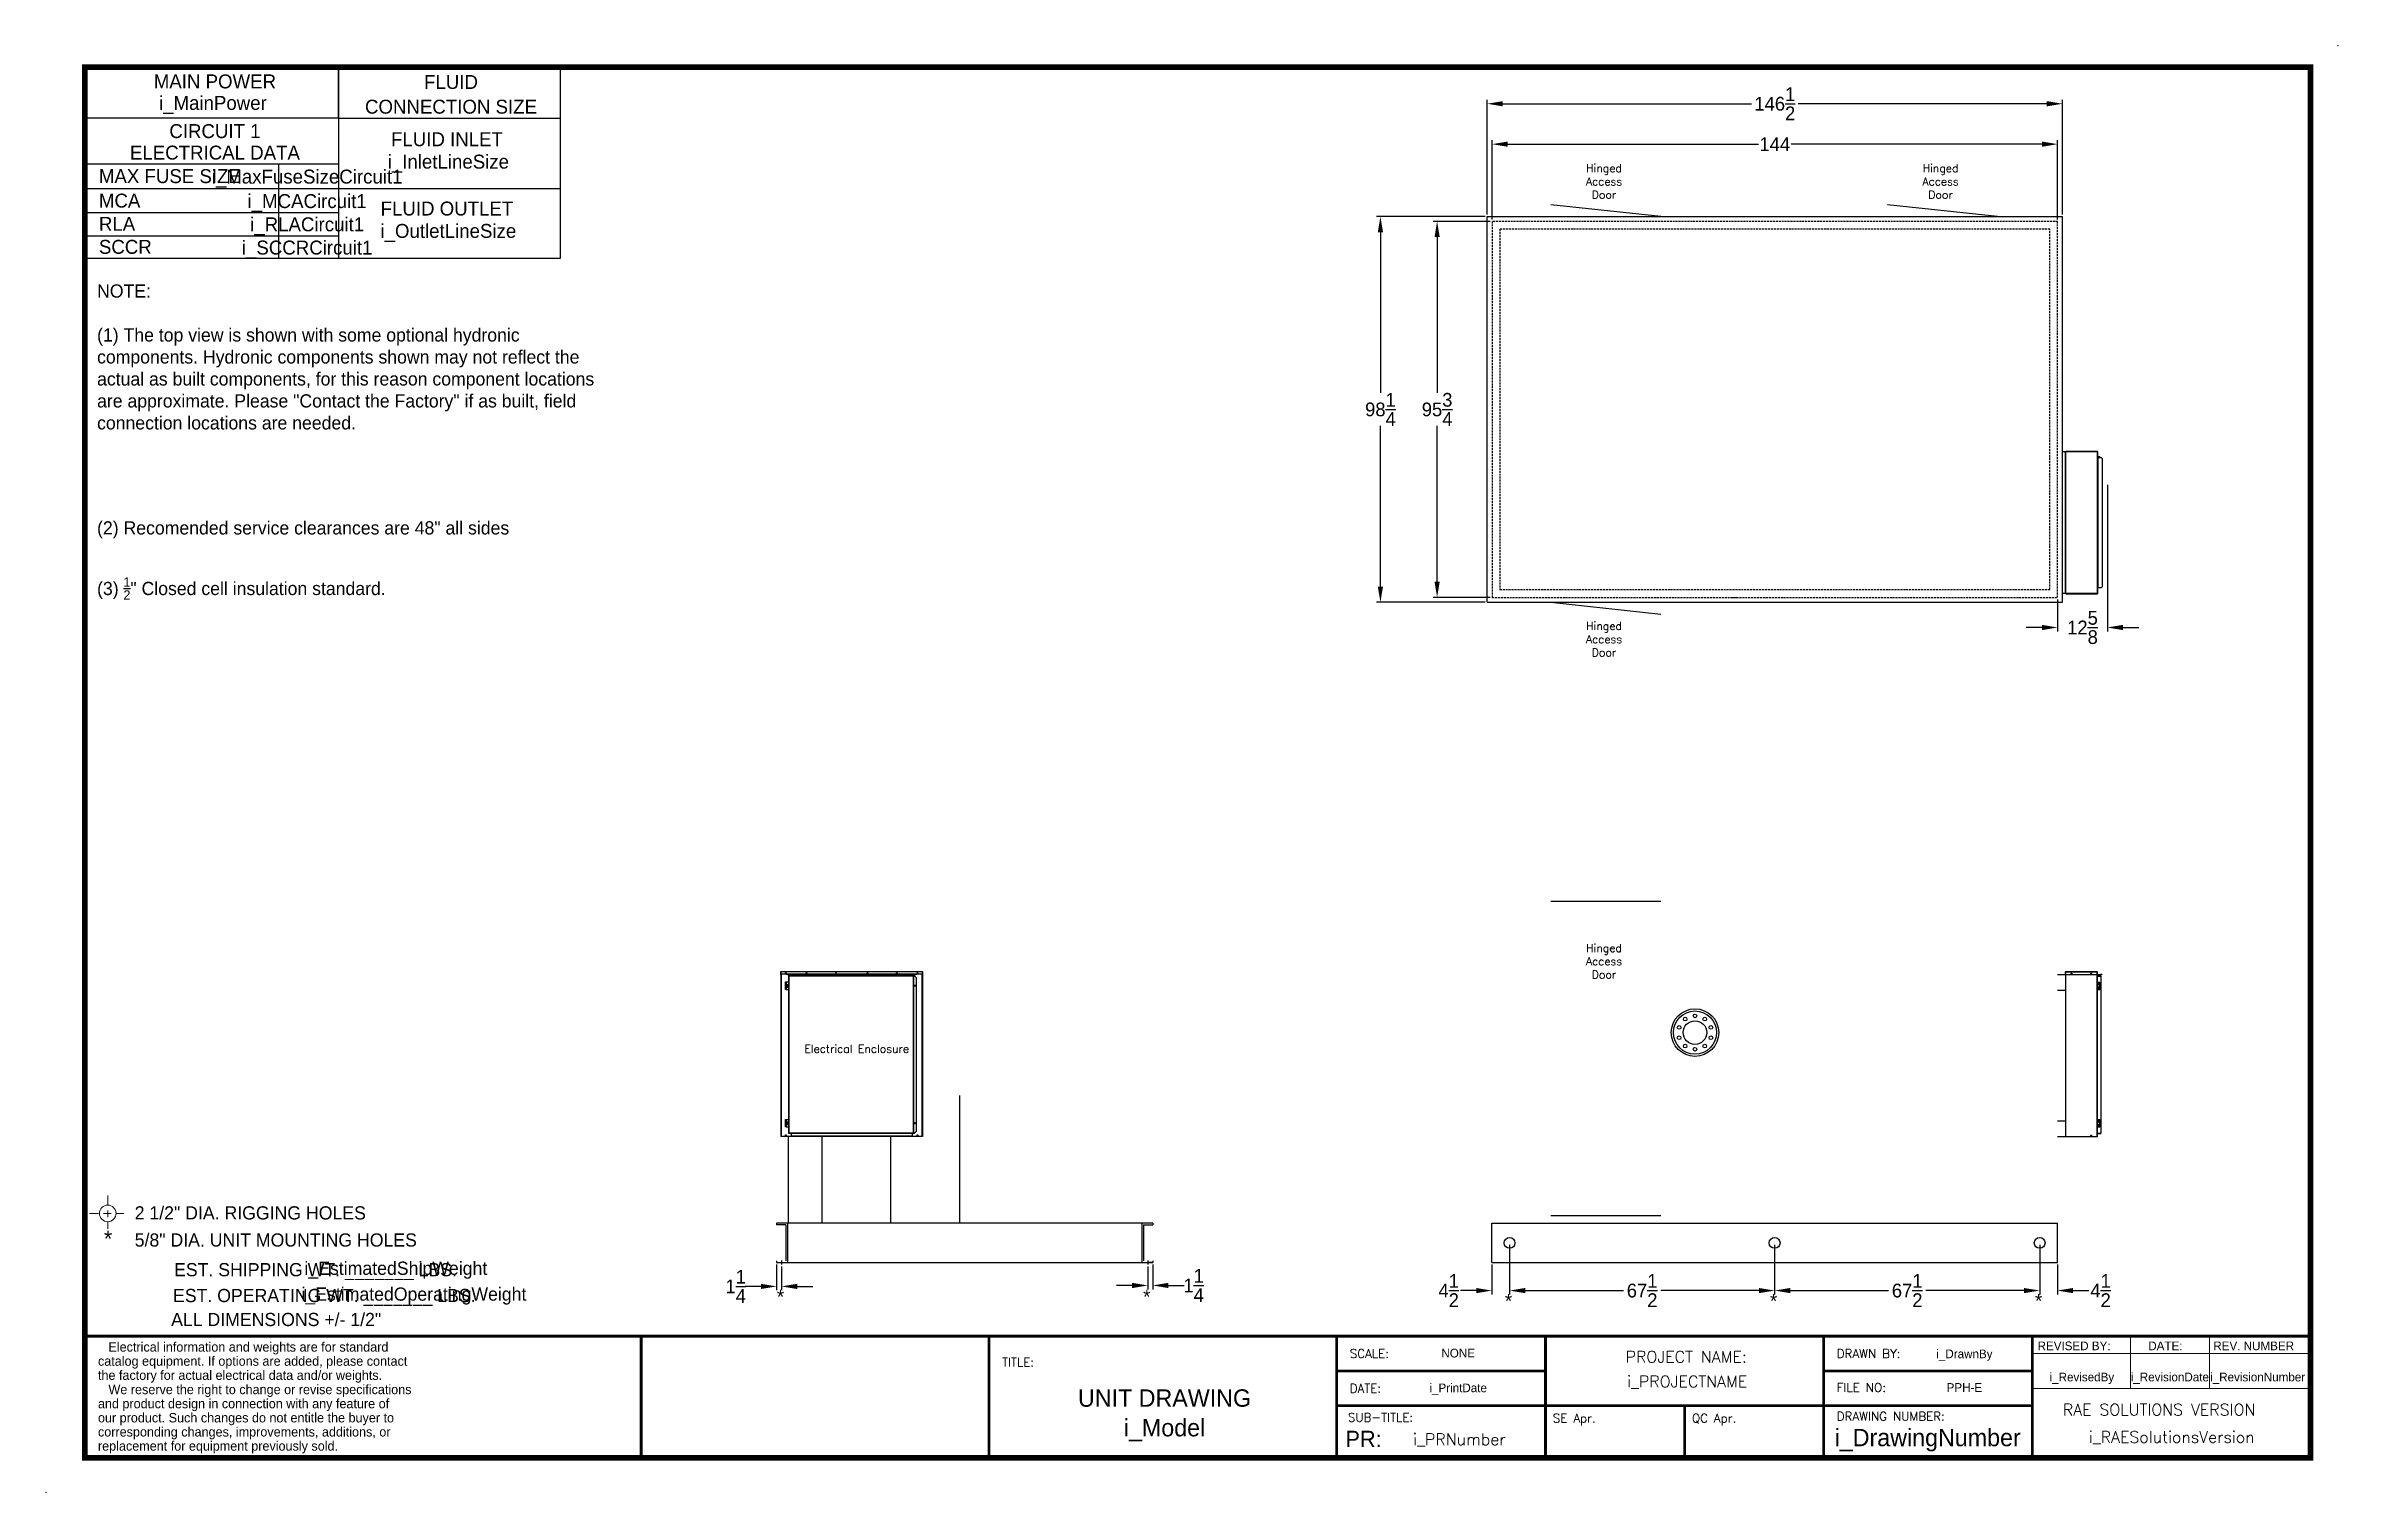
# Model space of a CAD drawing. Header units: inches. Extents: x 3701 to 4284, y 1220 to 1588.
import ezdxf
from ezdxf.enums import TextEntityAlignment as Align

# ---------------------------------------------------------------- set-up
doc = ezdxf.new("R2010")
doc.units = ezdxf.units.IN
doc.header["$MEASUREMENT"] = 0
doc.header["$PDSIZE"] = -1
doc.linetypes.add('HIDDENX2', pattern=[0.75, 0.5, -0.25])
doc.styles.add('SIMPLEX', font='SIMPLEX')
doc.styles.add('TCF_DIMENSION', font='simplex.shx')
doc.dimstyles.new('General Dimension', dxfattribs={"dimtxt": 3.5, "dimasz": 4, "dimexe": 1, "dimexo": 0.5, "dimgap": 0.09, "dimtad": 0, "dimtih": 1, "dimtoh": 1, "dimdec": 3, "dimzin": 0, "dimdsep": 46, "dimlunit": 5, "dimtxsty": 'Standard', "dimcen": 0.09, "dimadec": 0, "dimazin": 0, "dimtfac": 1, "dimtdec": 3, "dimtofl": 0, "dimtmove": 0, "dimatfit": 3, "dimfxl": 1, "dimtolj": 1, "dimtzin": 0, "dimarcsym": 0})

# ---------------------------------------------------------------- blocks, each defined once
blk = doc.blocks.new('*D39')
at = {"color": 0, "linetype": 'Continuous', "lineweight": -2}
for p, q in [((4073.2, 1281.66), (4073.2, 1270.4)), ((4068.7, 1278.04), (4068.7, 1270.4)), ((4064.7, 1271.4), (4060.7, 1271.4)), ((4077.2, 1271.4), (4081.2, 1271.4))]:
    blk.add_line(p, q, dxfattribs=at)
at = {"color": 0, "linetype": 'Continuous'}
for points in [[(4064.7, 1272.06), (4064.7, 1270.73), (4068.7, 1271.4)], [(4077.2, 1272.06), (4077.2, 1270.73), (4073.2, 1271.4)]]:
    blk.add_solid(points, dxfattribs=at)
at = {"layer": 'Defpoints', "color": 0, "linetype": 'Continuous'}
for p in [(4068.7, 1278.54), (4073.2, 1282.16), (4068.7, 1271.4)]:
    blk.add_point(p, dxfattribs=at)
at = {"color": 0, "linetype": 'Continuous', "insert": (4057.7, 1271.4), "char_height": 3.5, "attachment_point": 5}
blk.add_mtext('\\A1;4{\\H1x;\\S1/2;}', dxfattribs=at)
blk = doc.blocks.new('*D40')
at = {"color": 0, "linetype": 'Continuous', "lineweight": -2}
for p, q in [((4073.2, 1283.04), (4073.2, 1270.4)), ((4140.68, 1283.04), (4140.68, 1270.4)), ((4077.2, 1271.4), (4102.18, 1271.4)), ((4136.68, 1271.4), (4111.7, 1271.4))]:
    blk.add_line(p, q, dxfattribs=at)
at = {"color": 0, "linetype": 'Continuous'}
for points in [[(4077.2, 1272.06), (4077.2, 1270.73), (4073.2, 1271.4)], [(4136.68, 1272.06), (4136.68, 1270.73), (4140.68, 1271.4)]]:
    blk.add_solid(points, dxfattribs=at)
at = {"layer": 'Defpoints', "color": 0, "linetype": 'Continuous'}
for p in [(4073.2, 1283.54), (4140.68, 1283.54), (4140.68, 1271.4)]:
    blk.add_point(p, dxfattribs=at)
at = {"color": 0, "linetype": 'Continuous', "insert": (4106.94, 1271.4), "char_height": 3.5, "attachment_point": 5}
blk.add_mtext('\\A1;67{\\H1x;\\S1/2;}', dxfattribs=at)
blk = doc.blocks.new('*D41')
at = {"color": 0, "linetype": 'Continuous', "lineweight": -2}
for p, q in [((4140.68, 1283.04), (4140.68, 1270.4)), ((4208.16, 1283.04), (4208.16, 1270.4)), ((4144.68, 1271.4), (4169.66, 1271.4)), ((4204.16, 1271.4), (4179.17, 1271.4))]:
    blk.add_line(p, q, dxfattribs=at)
at = {"color": 0, "linetype": 'Continuous'}
for points in [[(4144.68, 1272.06), (4144.68, 1270.73), (4140.68, 1271.4)], [(4204.16, 1272.06), (4204.16, 1270.73), (4208.16, 1271.4)]]:
    blk.add_solid(points, dxfattribs=at)
at = {"layer": 'Defpoints', "color": 0, "linetype": 'Continuous'}
for p in [(4140.68, 1283.54), (4208.16, 1283.54), (4208.16, 1271.4)]:
    blk.add_point(p, dxfattribs=at)
at = {"color": 0, "linetype": 'Continuous', "insert": (4174.42, 1271.4), "char_height": 3.5, "attachment_point": 5}
blk.add_mtext('\\A1;67{\\H1x;\\S1/2;}', dxfattribs=at)
blk = doc.blocks.new('*D42')
at = {"color": 0, "linetype": 'Continuous', "lineweight": -2}
for p, q in [((4208.16, 1283.04), (4208.16, 1270.4)), ((4212.66, 1278.04), (4212.66, 1270.4)), ((4204.16, 1271.4), (4200.16, 1271.4)), ((4216.66, 1271.4), (4220.66, 1271.4))]:
    blk.add_line(p, q, dxfattribs=at)
at = {"color": 0, "linetype": 'Continuous'}
for points in [[(4204.16, 1272.06), (4204.16, 1270.73), (4208.16, 1271.4)], [(4216.66, 1272.06), (4216.66, 1270.73), (4212.66, 1271.4)]]:
    blk.add_solid(points, dxfattribs=at)
at = {"layer": 'Defpoints', "color": 0, "linetype": 'Continuous'}
for p in [(4208.16, 1283.54), (4212.66, 1278.54), (4212.66, 1271.4)]:
    blk.add_point(p, dxfattribs=at)
at = {"color": 0, "linetype": 'Continuous', "insert": (4223.66, 1271.4), "char_height": 3.5, "attachment_point": 5}
blk.add_mtext('\\A1;4{\\H1x;\\S1/2;}', dxfattribs=at)
blk = doc.blocks.new('*D43')
at = {"color": 0, "linetype": 'Continuous', "lineweight": -2}
for p, q in [((3882.6, 1272.46), (3878.6, 1272.46)), ((3886.6, 1278.04), (3886.6, 1271.46)), ((3887.85, 1277.54), (3887.85, 1271.46)), ((3891.85, 1272.46), (3895.85, 1272.46))]:
    blk.add_line(p, q, dxfattribs=at)
at = {"color": 0, "linetype": 'Continuous'}
for points in [[(3882.6, 1273.12), (3882.6, 1271.79), (3886.6, 1272.46)], [(3891.85, 1273.12), (3891.85, 1271.79), (3887.85, 1272.46)]]:
    blk.add_solid(points, dxfattribs=at)
at = {"layer": 'Defpoints', "color": 0, "linetype": 'Continuous'}
for p in [(3886.6, 1278.54), (3886.6, 1272.46), (3887.85, 1278.04)]:
    blk.add_point(p, dxfattribs=at)
at = {"color": 0, "linetype": 'Continuous', "insert": (3876.17, 1272.46), "char_height": 3.5, "attachment_point": 5}
blk.add_mtext('\\A1;1{\\H1x;\\S1/4;}', dxfattribs=at)
blk = doc.blocks.new('*D44')
at = {"color": 0, "linetype": 'Continuous', "lineweight": -2}
for p, q in [((3977.1, 1272.7), (3973.1, 1272.7)), ((3981.1, 1277.54), (3981.1, 1271.7)), ((3982.35, 1278.04), (3982.35, 1271.7)), ((3986.35, 1272.7), (3990.35, 1272.7))]:
    blk.add_line(p, q, dxfattribs=at)
at = {"color": 0, "linetype": 'Continuous'}
for points in [[(3977.1, 1273.37), (3977.1, 1272.03), (3981.1, 1272.7)], [(3986.35, 1273.37), (3986.35, 1272.03), (3982.35, 1272.7)]]:
    blk.add_solid(points, dxfattribs=at)
at = {"layer": 'Defpoints', "color": 0, "linetype": 'Continuous'}
for p in [(3982.35, 1278.54), (3981.1, 1278.04), (3982.35, 1272.7)]:
    blk.add_point(p, dxfattribs=at)
at = {"color": 0, "linetype": 'Continuous', "insert": (3992.77, 1272.7), "char_height": 3.5, "attachment_point": 5}
blk.add_mtext('\\A1;1{\\H1x;\\S1/4;}', dxfattribs=at)
blk = doc.blocks.new('*D45')
at = {"color": 0, "lineweight": -2}
for p, q in [((4068.23, 1543.7), (4053.75, 1543.7)), ((4054.75, 1539.7), (4054.75, 1500)), ((4054.75, 1451.95), (4054.75, 1491.65)), ((4068.23, 1447.95), (4053.75, 1447.95))]:
    blk.add_line(p, q, dxfattribs=at)
at = {"color": 0}
for points in [[(4054.09, 1539.7), (4055.42, 1539.7), (4054.75, 1543.7)], [(4054.09, 1451.95), (4055.42, 1451.95), (4054.75, 1447.95)]]:
    blk.add_solid(points, dxfattribs=at)
at = {"layer": 'Defpoints', "color": 0}
for p in [(4068.73, 1543.7), (4054.75, 1447.95), (4068.73, 1447.95)]:
    blk.add_point(p, dxfattribs=at)
at = {"color": 0, "insert": (4054.75, 1495.82), "char_height": 3.5, "attachment_point": 5}
blk.add_mtext('\\A1;95{\\H1x;\\S3/4;}', dxfattribs=at)
blk = doc.blocks.new('*D46')
at = {"color": 0, "lineweight": -2}
for p, q in [((4066.98, 1544.95), (4039.32, 1544.95)), ((4040.32, 1540.95), (4040.32, 1500)), ((4040.32, 1450.7), (4040.32, 1491.65)), ((4066.98, 1446.7), (4039.32, 1446.7))]:
    blk.add_line(p, q, dxfattribs=at)
at = {"color": 0}
for points in [[(4039.65, 1540.95), (4040.98, 1540.95), (4040.32, 1544.95)], [(4039.65, 1450.7), (4040.98, 1450.7), (4040.32, 1446.7)]]:
    blk.add_solid(points, dxfattribs=at)
at = {"layer": 'Defpoints', "color": 0}
for p in [(4040.32, 1544.95), (4067.48, 1544.95), (4067.48, 1446.7)]:
    blk.add_point(p, dxfattribs=at)
at = {"color": 0, "insert": (4040.32, 1495.82), "char_height": 3.5, "attachment_point": 5}
blk.add_mtext('\\A1;98{\\H1x;\\S1/4;}', dxfattribs=at)
blk = doc.blocks.new('*D47')
at = {"color": 0, "lineweight": -2}
for p, q in [((4068.73, 1544.2), (4068.73, 1564.38)), ((4212.73, 1544.2), (4212.73, 1564.38)), ((4072.73, 1563.38), (4136.56, 1563.38)), ((4208.73, 1563.38), (4144.9, 1563.38))]:
    blk.add_line(p, q, dxfattribs=at)
at = {"color": 0}
for points in [[(4072.73, 1564.04), (4072.73, 1562.71), (4068.73, 1563.38)], [(4208.73, 1564.04), (4208.73, 1562.71), (4212.73, 1563.38)]]:
    blk.add_solid(points, dxfattribs=at)
at = {"layer": 'Defpoints', "color": 0}
for p in [(4212.73, 1563.38), (4068.73, 1543.7), (4212.73, 1543.7)]:
    blk.add_point(p, dxfattribs=at)
at = {"color": 0, "insert": (4140.73, 1563.38), "char_height": 3.5, "attachment_point": 5}
blk.add_mtext('\\A1;144', dxfattribs=at)
blk = doc.blocks.new('*D48')
at = {"color": 0, "lineweight": -2}
for p, q in [((4067.48, 1545.44), (4067.48, 1574.67)), ((4071.48, 1573.67), (4134.81, 1573.67)), ((4209.98, 1573.67), (4146.65, 1573.67)), ((4213.98, 1545.45), (4213.98, 1574.67))]:
    blk.add_line(p, q, dxfattribs=at)
at = {"color": 0}
for points in [[(4071.48, 1574.33), (4071.48, 1573), (4067.48, 1573.67)], [(4209.98, 1574.33), (4209.98, 1573), (4213.98, 1573.67)]]:
    blk.add_solid(points, dxfattribs=at)
at = {"layer": 'Defpoints', "color": 0}
for p in [(4067.48, 1573.67), (4067.48, 1544.94), (4213.98, 1544.95)]:
    blk.add_point(p, dxfattribs=at)
at = {"color": 0, "insert": (4140.73, 1573.67), "char_height": 3.5, "attachment_point": 5}
blk.add_mtext('\\A1;146{\\H1x;\\S1/2;}', dxfattribs=at)

msp = doc.modelspace()

# ---------------------------------------------------------------- linework, layer by layer
at = {"color": 7, "lineweight": 25}
for p, q in [((3775.0414, 1582.9635), (3775.0414, 1534.3785)), ((3775.0414, 1569.956), (3775.0414, 1582.9635)), ((3831.5608, 1534.3785), (3831.5608, 1582.9862)), ((3775.0414, 1569.956), (3710.4491, 1569.956)), ((3775.0414, 1569.956), (3831.5608, 1569.956)), ((3775.0414, 1558.2429), (3710.8036, 1558.2429)), ((3759.7457, 1558.2429), (3759.7457, 1534.3785)), ((3710.7854, 1552.041), (3775.0414, 1552.041)), ((3775.0414, 1552.041), (3831.5608, 1552.041)), ((3710.6411, 1545.9719), (3775.0414, 1545.9719)), ((3710.3429, 1540.0668), (3775.0414, 1540.0668)), ((3710.3529, 1534.3785), (3775.0414, 1534.3785)), ((3775.0414, 1534.3785), (3831.5608, 1534.3785))]:
    msp.add_line(p, q, dxfattribs=at)
at = {"color": 7}
for p, q in [((4111.7023, 1544.9485), (4083.7023, 1547.9485)), ((4197.3818, 1544.9485), (4169.3818, 1547.9485)), ((4067.4791, 1446.6985), (4067.4761, 1544.9485)), ((4067.4761, 1544.9485), (4213.9821, 1544.9485)), ((4213.9791, 1446.6985), (4213.9821, 1544.9485)), ((4213.9791, 1485.0159), (4213.9791, 1491.0159)), ((4214.7291, 1485.0159), (4213.9791, 1485.0159)), ((4225.4022, 1476.5993), (4225.4022, 1439.2757)), ((4212.7291, 1447.4485), (4212.7291, 1439.2757)), ((4214.7291, 1448.9485), (4213.9791, 1448.9485)), ((4067.4791, 1446.6985), (4213.9791, 1446.694)), ((4083.7023, 1446.698), (4111.7023, 1443.698)), ((4208.7291, 1440.2757), (4204.7291, 1440.2757)), ((4229.4022, 1440.2757), (4233.4022, 1440.2757)), ((4083.7023, 1370.5352), (4111.7023, 1370.5352)), ((4083.7023, 1370.5352), (4111.7023, 1370.5352)), ((4214.7645, 1351.7852), (4212.6551, 1351.7852)), ((4214.7645, 1347.7852), (4212.6551, 1347.7852)), ((3933.2112, 1288.5352), (3933.2112, 1321.1109)), ((4214.7645, 1314.5352), (4212.6551, 1314.5352)), ((3889.5967, 1288.5352), (3889.5967, 1310.6109)), ((3898.2112, 1288.5352), (3898.2112, 1310.6109)), ((3915.7112, 1288.5352), (3915.7112, 1310.6109)), ((4214.7645, 1310.5352), (4212.6551, 1310.5352)), ((4083.7023, 1290.5352), (4111.7023, 1290.5352))]:
    msp.add_line(p, q, dxfattribs=at)
at = {"color": 7, "linetype": 'HIDDENX2'}
for p, q in [((4068.7291, 1543.6985), (4068.7291, 1447.9485)), ((4212.7291, 1543.6985), (4068.7291, 1543.6985)), ((4068.7291, 1543.6985), (4068.7291, 1447.9485)), ((4212.7291, 1543.6985), (4068.7291, 1543.6985)), ((4070.7091, 1541.6985), (4070.7091, 1449.9485)), ((4210.7633, 1541.6985), (4070.7091, 1541.6985)), ((4070.7091, 1541.6985), (4070.7091, 1529.6985)), ((4070.7091, 1541.6985), (4070.7091, 1449.9485)), ((4210.7633, 1541.6985), (4070.7091, 1541.6985)), ((4070.7091, 1541.6985), (4070.7091, 1529.6985)), ((4210.7633, 1449.9485), (4210.7633, 1541.6985)), ((4210.7633, 1449.9485), (4210.7633, 1541.6985)), ((4212.7291, 1447.9485), (4212.7291, 1543.6985)), ((4212.7291, 1447.9485), (4212.7291, 1543.6985)), ((4068.7291, 1447.9485), (4212.7291, 1447.9485)), ((4068.7291, 1447.9485), (4212.7291, 1447.9485)), ((4070.7091, 1449.9485), (4210.7633, 1449.9485)), ((4070.7091, 1449.9485), (4210.7633, 1449.9485)), ((4130.0004, 1447.9485), (4131.0004, 1447.9485)), ((4130.0004, 1447.9485), (4131.0004, 1447.9485))]:
    msp.add_line(p, q, dxfattribs=at)
at = {"color": 7, "linetype": 'Continuous'}
for p, q in [((4214.7291, 1448.9485), (4214.7291, 1485.0159)), ((4222.8722, 1485.0916), (4214.8048, 1485.0916)), ((4214.8048, 1448.9485), (4214.8048, 1485.0159)), ((4222.8722, 1485.0159), (4214.8048, 1485.0159)), ((4222.8722, 1485.0159), (4222.8722, 1485.0916)), ((4222.8722, 1448.9485), (4222.8722, 1485.0159)), ((4222.9479, 1485.0159), (4222.8722, 1485.0159)), ((4222.9479, 1448.9485), (4222.9479, 1485.0159)), ((4223.0585, 1483.7975), (4222.9479, 1483.7975)), ((4222.9479, 1483.6869), (4223.0585, 1483.7975)), ((4222.9479, 1483.5784), (4222.9488, 1483.5784)), ((4222.9488, 1483.5784), (4222.9488, 1450.386)), ((4222.9488, 1483.5784), (4223.8443, 1483.5784)), ((4223.0585, 1483.7975), (4223.4385, 1483.7975)), ((4223.4385, 1483.7975), (4223.5635, 1483.6725)), ((4223.5635, 1483.6725), (4223.5635, 1483.5784)), ((4224.094, 1483.3254), (4223.8443, 1483.5784)), ((4224.094, 1483.3254), (4224.094, 1450.639)), ((4214.8048, 1448.9485), (4214.7291, 1448.9485)), ((4222.8722, 1448.9485), (4214.8048, 1448.9485)), ((4214.8048, 1448.9485), (4214.8048, 1448.8728)), ((4214.8048, 1448.8728), (4222.8722, 1448.8728)), ((4222.8722, 1448.8728), (4222.8722, 1448.9485)), ((4222.9479, 1448.9485), (4222.8722, 1448.9485)), ((4222.9488, 1450.386), (4222.9479, 1450.386)), ((4223.8443, 1450.386), (4222.9488, 1450.386)), ((4223.8443, 1450.386), (4224.094, 1450.639)), ((3887.6714, 1352.5352), (3887.5967, 1352.5352)), ((3887.5967, 1352.5352), (3887.5967, 1351.8609)), ((3887.5967, 1351.8609), (3887.6714, 1351.8609)), ((3887.6714, 1352.5352), (3887.6714, 1351.8609)), ((3923.7398, 1352.6109), (3887.6724, 1352.6109)), ((3887.6724, 1352.5352), (3887.6724, 1352.6109)), ((3923.7398, 1352.5352), (3887.6724, 1352.5352)), ((3887.6724, 1351.9981), (3887.6724, 1352.5352)), ((3889.1099, 1351.9981), (3887.6724, 1351.9981)), ((3887.6724, 1351.9981), (3887.6724, 1351.8609)), ((3887.7061, 1351.8609), (3887.6724, 1351.8609)), ((3887.7061, 1351.9981), (3887.7061, 1310.6109)), ((3887.7818, 1351.9981), (3887.7818, 1310.6109)), ((3888.8908, 1349.3785), (3888.8908, 1350.0085)), ((3888.8908, 1350.0085), (3889.0158, 1350.0085)), ((3889.0158, 1349.3785), (3888.8908, 1349.3785)), ((3888.8908, 1348.7273), (3888.8908, 1349.3573)), ((3888.8908, 1349.3573), (3889.0158, 1349.3573)), ((3889.0158, 1348.7273), (3888.8908, 1348.7273)), ((3888.8908, 1348.076), (3888.8908, 1348.706)), ((3888.8908, 1348.706), (3889.0158, 1348.706)), ((3889.0158, 1350.0085), (3889.0158, 1349.3785)), ((3889.0158, 1350.0085), (3889.6158, 1350.0085)), ((3889.0158, 1349.3785), (3889.6158, 1349.3785)), ((3889.0158, 1349.3573), (3889.0158, 1348.7273)), ((3889.0158, 1349.3573), (3889.3958, 1349.3573)), ((3889.3958, 1348.7273), (3889.0158, 1348.7273)), ((3889.0158, 1348.706), (3889.0158, 1348.076)), ((3889.0158, 1348.706), (3889.6158, 1348.706)), ((3889.0483, 1349.3785), (3889.0483, 1349.3573)), ((3889.0483, 1348.7273), (3889.0483, 1348.706)), ((3922.3023, 1351.9981), (3889.1099, 1351.9981)), ((3889.1099, 1351.9981), (3889.1099, 1351.9971)), ((3889.1099, 1351.9971), (3889.1099, 1351.958)), ((3889.1099, 1351.9971), (3922.3023, 1351.9971)), ((3889.3629, 1351.9471), (3889.1099, 1351.958)), ((3889.1099, 1351.958), (3889.1099, 1351.8834)), ((3889.3629, 1351.8724), (3889.1099, 1351.8834)), ((3889.3629, 1351.9471), (3922.0493, 1351.9471)), ((3889.3629, 1351.9471), (3889.3629, 1351.8724)), ((3889.3629, 1351.8724), (3922.0493, 1351.8724)), ((3889.3633, 1349.3573), (3889.3633, 1349.3785)), ((3889.3633, 1348.706), (3889.3633, 1348.7273)), ((3889.3958, 1348.7273), (3889.3958, 1349.3573)), ((3889.3958, 1349.3573), (3889.5208, 1349.3573)), ((3889.5208, 1348.7273), (3889.3958, 1348.7273)), ((3889.5208, 1349.3573), (3889.5208, 1348.7273)), ((3889.6158, 1351.5603), (3889.6158, 1311.5242)), ((3889.6158, 1351.5603), (3889.6915, 1351.5603)), ((3889.6915, 1351.636), (3921.377, 1351.636)), ((3889.6915, 1351.5603), (3889.6915, 1351.636)), ((3889.6915, 1351.5603), (3889.6915, 1311.5242)), ((3889.6915, 1351.5603), (3921.377, 1351.5603)), ((3890.2554, 1351.8724), (3890.2554, 1351.636)), ((3921.1568, 1351.636), (3921.1568, 1351.8724)), ((3921.377, 1351.636), (3921.377, 1351.5603)), ((3921.377, 1351.5603), (3921.377, 1311.5242)), ((3921.377, 1351.5603), (3921.4527, 1351.5603)), ((3921.4527, 1351.5603), (3921.4527, 1311.5242)), ((3921.4537, 1351.5603), (3921.4527, 1351.5603)), ((3921.4537, 1311.5242), (3921.4537, 1351.5603)), ((3921.6905, 1351.5603), (3921.4537, 1351.5603)), ((3921.6905, 1351.5603), (3922.1905, 1351.0603)), ((3922.3023, 1351.958), (3922.0493, 1351.9471)), ((3922.0493, 1351.9471), (3922.0493, 1351.8724)), ((3922.3023, 1351.8834), (3922.0493, 1351.8724)), ((3922.1905, 1312.0242), (3922.1905, 1351.0603)), ((3922.3023, 1351.9971), (3922.3023, 1351.9981)), ((3923.7398, 1351.9981), (3922.3023, 1351.9981)), ((3922.3023, 1351.958), (3922.3023, 1351.9971)), ((3922.3023, 1351.958), (3922.3023, 1351.8834)), ((3923.6304, 1310.6109), (3923.6304, 1351.9981)), ((3923.7061, 1351.9981), (3923.7061, 1310.6109)), ((3923.7398, 1351.8609), (3923.7061, 1351.8609)), ((3923.7398, 1352.5352), (3923.7398, 1352.6109)), ((3923.7398, 1351.9981), (3923.7398, 1352.5352)), ((3923.7398, 1351.9981), (3923.7398, 1351.8609)), ((3923.7408, 1352.5352), (3923.8155, 1352.5352)), ((3923.7408, 1351.8609), (3923.7408, 1352.5352)), ((3923.8155, 1351.8609), (3923.7408, 1351.8609)), ((3923.8155, 1351.8609), (3923.8155, 1352.5352)), ((4214.7298, 1352.4595), (4214.6551, 1352.4595)), ((4214.6551, 1352.4595), (4214.6551, 1351.7852)), ((4214.6551, 1351.7852), (4214.7298, 1351.7852)), ((4214.7298, 1352.4595), (4214.7298, 1351.7852)), ((4214.7308, 1352.4595), (4214.7308, 1352.5352)), ((4222.7981, 1352.5352), (4214.7308, 1352.5352)), ((4214.7308, 1351.7852), (4214.7308, 1352.4595)), ((4222.7981, 1352.4595), (4214.7308, 1352.4595)), ((4222.7981, 1351.7852), (4214.7308, 1351.7852)), ((4214.7645, 1351.7852), (4214.7645, 1310.5352)), ((4222.6888, 1351.7852), (4222.6888, 1335.7817)), ((4222.7645, 1351.7852), (4222.7645, 1335.8185)), ((4223.6888, 1351.5603), (4222.7645, 1351.5603)), ((4223.6888, 1351.4856), (4222.7645, 1351.4856)), ((4222.7645, 1351.4846), (4223.6888, 1351.4846)), ((4223.3645, 1349.2816), (4222.7645, 1349.2816)), ((4223.3645, 1348.6516), (4222.7645, 1348.6516)), ((4222.7981, 1352.5352), (4222.7981, 1352.4595)), ((4222.7981, 1352.4595), (4222.7981, 1351.7852)), ((4222.8738, 1352.4595), (4222.7991, 1352.4595)), ((4222.7991, 1351.9224), (4222.7991, 1352.4595)), ((4222.7991, 1351.9224), (4222.8738, 1351.9224)), ((4222.8595, 1349.3028), (4222.8595, 1349.9328)), ((4222.8595, 1349.9328), (4222.9845, 1349.9328)), ((4222.9845, 1349.3028), (4222.8595, 1349.3028)), ((4222.8595, 1348.0003), (4222.8595, 1348.6303)), ((4222.8595, 1348.6303), (4222.9845, 1348.6303)), ((4222.8748, 1351.9214), (4222.8715, 1351.8467)), ((4222.8715, 1351.8467), (4223.767, 1351.8077)), ((4222.8738, 1351.9224), (4222.8738, 1352.4595)), ((4222.8748, 1351.9214), (4223.7702, 1351.8823)), ((4222.9845, 1349.9328), (4222.9845, 1349.3028)), ((4222.9845, 1349.9328), (4223.3645, 1349.9328)), ((4223.3645, 1349.3028), (4222.9845, 1349.3028)), ((4222.9845, 1348.6303), (4222.9845, 1348.0003)), ((4222.9845, 1348.6303), (4223.3645, 1348.6303)), ((4223.017, 1349.3028), (4223.017, 1349.2816)), ((4223.017, 1348.6516), (4223.017, 1348.6303)), ((4223.332, 1349.2816), (4223.332, 1349.3028)), ((4223.332, 1348.6303), (4223.332, 1348.6516)), ((4223.3645, 1349.3028), (4223.3645, 1349.9328)), ((4223.3645, 1349.9328), (4223.4895, 1349.9328)), ((4223.4895, 1349.3028), (4223.3645, 1349.3028)), ((4223.3645, 1348.6516), (4223.3645, 1349.2816)), ((4223.3645, 1349.2816), (4223.4895, 1349.2816)), ((4223.4895, 1348.6516), (4223.3645, 1348.6516)), ((4223.3645, 1348.0003), (4223.3645, 1348.6303)), ((4223.3645, 1348.6303), (4223.4895, 1348.6303)), ((4223.4895, 1349.9328), (4223.4895, 1349.3028)), ((4223.4895, 1349.2816), (4223.4895, 1348.6516)), ((4223.4895, 1348.6303), (4223.4895, 1348.0003)), ((4223.6888, 1351.4856), (4223.6888, 1351.5603)), ((4223.6888, 1351.4846), (4223.6888, 1311.4485)), ((4223.6888, 1351.4846), (4223.7645, 1351.4846)), ((4223.7645, 1351.4846), (4223.7645, 1311.4485)), ((4223.7702, 1351.8823), (4223.767, 1351.8077)), ((4224.0167, 1351.7967), (4223.767, 1351.8077)), ((4224.02, 1351.8714), (4223.7702, 1351.8823)), ((4224.02, 1351.8714), (4224.0167, 1351.7967)), ((3889.0158, 1348.076), (3888.8908, 1348.076)), ((3889.0158, 1348.076), (3889.6158, 1348.076)), ((4222.9845, 1348.0003), (4222.8595, 1348.0003)), ((4223.3645, 1348.0003), (4222.9845, 1348.0003)), ((4223.4895, 1348.0003), (4223.3645, 1348.0003)), ((4222.6888, 1335.7817), (4222.6888, 1333.8656)), ((4222.6888, 1333.8656), (4222.6888, 1310.5352)), ((4222.7645, 1335.8185), (4222.7645, 1333.9023)), ((4222.7645, 1333.9023), (4222.7645, 1310.5352)), ((3888.8908, 1314.3785), (3888.8908, 1315.0085)), ((3888.8908, 1315.0085), (3889.0158, 1315.0085)), ((3889.0158, 1314.3785), (3888.8908, 1314.3785)), ((3888.8908, 1313.7273), (3888.8908, 1314.3573)), ((3888.8908, 1314.3573), (3889.0158, 1314.3573)), ((3889.0158, 1313.7273), (3888.8908, 1313.7273)), ((3888.8908, 1313.076), (3888.8908, 1313.706)), ((3888.8908, 1313.706), (3889.0158, 1313.706)), ((3889.0158, 1315.0085), (3889.0158, 1314.3785)), ((3889.0158, 1315.0085), (3889.6158, 1315.0085)), ((3889.0158, 1314.3785), (3889.6158, 1314.3785)), ((3889.0158, 1314.3573), (3889.0158, 1313.7273)), ((3889.0158, 1314.3573), (3889.3958, 1314.3573)), ((3889.3958, 1313.7273), (3889.0158, 1313.7273)), ((3889.0158, 1313.706), (3889.0158, 1313.076)), ((3889.0158, 1313.706), (3889.6158, 1313.706)), ((3889.0483, 1314.3785), (3889.0483, 1314.3573)), ((3889.0483, 1313.7273), (3889.0483, 1313.706)), ((3889.3633, 1314.3573), (3889.3633, 1314.3785)), ((3889.3633, 1313.706), (3889.3633, 1313.7273)), ((3889.3958, 1313.7273), (3889.3958, 1314.3573)), ((3889.3958, 1314.3573), (3889.5208, 1314.3573)), ((3889.5208, 1313.7273), (3889.3958, 1313.7273)), ((3889.5208, 1314.3573), (3889.5208, 1313.7273)), ((4223.3645, 1314.2816), (4222.7645, 1314.2816)), ((4223.3645, 1313.6516), (4222.7645, 1313.6516)), ((4222.8595, 1314.3028), (4222.8595, 1314.9328)), ((4222.8595, 1314.9328), (4222.9845, 1314.9328)), ((4222.9845, 1314.3028), (4222.8595, 1314.3028)), ((4222.8595, 1313.0003), (4222.8595, 1313.6303)), ((4222.8595, 1313.6303), (4222.9845, 1313.6303)), ((4222.9845, 1314.9328), (4222.9845, 1314.3028)), ((4222.9845, 1314.9328), (4223.3645, 1314.9328)), ((4223.3645, 1314.3028), (4222.9845, 1314.3028)), ((4222.9845, 1313.6303), (4222.9845, 1313.0003)), ((4222.9845, 1313.6303), (4223.3645, 1313.6303)), ((4223.017, 1314.3028), (4223.017, 1314.2816)), ((4223.017, 1313.6516), (4223.017, 1313.6303)), ((4223.332, 1314.2816), (4223.332, 1314.3028)), ((4223.332, 1313.6303), (4223.332, 1313.6516)), ((4223.3645, 1314.3028), (4223.3645, 1314.9328)), ((4223.3645, 1314.9328), (4223.4895, 1314.9328)), ((4223.4895, 1314.3028), (4223.3645, 1314.3028)), ((4223.3645, 1313.6516), (4223.3645, 1314.2816)), ((4223.3645, 1314.2816), (4223.4895, 1314.2816)), ((4223.4895, 1313.6516), (4223.3645, 1313.6516)), ((4223.3645, 1313.0003), (4223.3645, 1313.6303)), ((4223.3645, 1313.6303), (4223.4895, 1313.6303)), ((4223.4895, 1314.9328), (4223.4895, 1314.3028)), ((4223.4895, 1314.2816), (4223.4895, 1313.6516)), ((4223.4895, 1313.6303), (4223.4895, 1313.0003)), ((3887.7818, 1310.6109), (3887.7061, 1310.6109)), ((3890.2554, 1310.6109), (3887.7818, 1310.6109)), ((3889.0158, 1313.076), (3888.8908, 1313.076)), ((3889.0158, 1313.076), (3889.6158, 1313.076)), ((3889.6158, 1311.5242), (3889.6915, 1311.5242)), ((3889.6915, 1311.5242), (3921.377, 1311.5242)), ((3889.6915, 1311.4485), (3889.6915, 1311.5242)), ((3921.377, 1311.4485), (3889.6915, 1311.4485)), ((3890.2554, 1311.4485), (3890.2554, 1310.6109)), ((3921.1568, 1310.6866), (3890.2554, 1310.6866)), ((3921.1568, 1310.6109), (3890.2554, 1310.6109)), ((3921.1568, 1310.6109), (3921.1568, 1311.4485)), ((3923.6304, 1310.6109), (3921.1568, 1310.6109)), ((3921.377, 1311.5242), (3921.4527, 1311.5242)), ((3921.377, 1311.5242), (3921.377, 1311.4485)), ((3921.4527, 1311.5242), (3921.4537, 1311.5242)), ((3921.4537, 1311.5242), (3921.6905, 1311.5242)), ((3922.1905, 1312.0242), (3921.6905, 1311.5242)), ((3923.7061, 1310.6109), (3923.6304, 1310.6109)), ((4214.8402, 1310.5352), (4214.7645, 1310.5352)), ((4222.6888, 1310.5352), (4214.8402, 1310.5352)), ((4222.7645, 1310.5352), (4222.6888, 1310.5352)), ((4222.7645, 1311.4485), (4223.6888, 1311.4485)), ((4222.7645, 1311.4475), (4223.6888, 1311.4475)), ((4222.7645, 1311.3728), (4223.6888, 1311.3728)), ((4222.9845, 1313.0003), (4222.8595, 1313.0003)), ((4223.3645, 1313.0003), (4222.9845, 1313.0003)), ((4223.4895, 1313.0003), (4223.3645, 1313.0003)), ((4223.6888, 1311.4485), (4223.7645, 1311.4485)), ((4223.6888, 1311.4475), (4223.6888, 1311.3728)), ((3982.3467, 1288.5352), (3886.5967, 1288.5352)), ((3982.3467, 1288.5352), (3886.5967, 1288.5352)), ((3886.5967, 1288.5352), (3886.5967, 1288.0992)), ((3886.5967, 1288.5352), (3886.5967, 1288.0992)), ((3888.9107, 1288.0992), (3886.5967, 1288.0992)), ((3888.9107, 1288.0992), (3886.5967, 1288.0992)), ((3888.9107, 1288.0992), (3888.9107, 1278.9712)), ((3888.9107, 1288.0992), (3888.9107, 1278.9712)), ((3889.3467, 1288.5352), (3889.3467, 1278.5352)), ((3889.3467, 1288.5352), (3889.3467, 1278.5352)), ((3979.5967, 1288.5352), (3979.5967, 1278.5352)), ((3979.5967, 1288.5352), (3979.5967, 1278.5352)), ((3980.0327, 1288.0992), (3980.0327, 1278.9712)), ((3980.0327, 1288.0992), (3982.3467, 1288.0992)), ((3980.0327, 1288.0992), (3980.0327, 1278.9712)), ((3980.0327, 1288.0992), (3982.3467, 1288.0992)), ((3982.3467, 1288.5352), (3982.3467, 1288.0992)), ((3982.3467, 1288.5352), (3982.3467, 1288.0992)), ((4068.7023, 1288.5352), (4212.6551, 1288.5352)), ((4068.7023, 1278.5352), (4068.7023, 1288.5352)), ((4068.7023, 1288.5352), (4212.6551, 1288.5352)), ((4068.7023, 1278.5352), (4068.7023, 1288.5352)), ((4212.6551, 1278.5352), (4212.6551, 1288.5352)), ((4212.6551, 1278.5352), (4212.6551, 1288.5352)), ((3886.5967, 1278.9712), (3886.5967, 1278.5352)), ((3886.5967, 1278.9712), (3886.5967, 1278.5352)), ((3886.5967, 1278.5352), (3982.3467, 1278.5352)), ((3886.5967, 1278.5352), (3982.3467, 1278.5352)), ((3886.5967, 1278.5352), (3887.8467, 1278.5352)), ((3886.5967, 1278.5352), (3887.8467, 1278.5352)), ((3887.8467, 1279.0352), (3887.8467, 1278.0352)), ((3887.8467, 1279.0352), (3887.8467, 1278.0352)), ((3981.0967, 1279.0352), (3981.0967, 1278.0352)), ((3981.0967, 1279.0352), (3981.0967, 1278.0352)), ((3982.3467, 1278.5352), (3981.0967, 1278.5352)), ((3982.3467, 1278.5352), (3981.0967, 1278.5352)), ((3982.3467, 1278.9712), (3982.3467, 1278.5352)), ((3982.3467, 1278.9712), (3982.3467, 1278.5352)), ((4068.7023, 1278.5352), (4212.6551, 1278.5352)), ((4068.7023, 1278.5352), (4212.6551, 1278.5352))]:
    msp.add_line(p, q, dxfattribs=at)
at = {"color": 7, "linetype": 'Continuous', "lineweight": 20}
for p, q in [((3711.6654, 1291.0518), (3713.9301, 1291.0518)), ((3715.2366, 1291.0518), (3717.1463, 1291.0518)), ((3716.292, 1295.5769), (3716.292, 1293.3438)), ((3716.292, 1291.7756), (3716.292, 1290.0868)), ((3718.4529, 1291.0518), (3720.3877, 1291.0518)), ((3716.292, 1288.8805), (3716.292, 1287.1194)), ((3852.1186, 1228.7897), (3852.1186, 1259.7799)), ((3940.662, 1228.7897), (3940.662, 1259.7799)), ((4029.2055, 1259.7799), (4206.2924, 1259.7799)), ((4029.2055, 1228.7897), (4029.2055, 1259.7799)), ((4082.3315, 1259.7799), (4082.3315, 1228.7897)), ((4153.1663, 1259.7799), (4153.1663, 1242.0712)), ((4206.2924, 1259.7799), (4206.2924, 1228.7897)), ((4206.2924, 1259.7799), (4277.1271, 1259.7799)), ((4206.2924, 1259.7799), (4206.2924, 1255.3528)), ((4206.2924, 1255.3528), (4277.1271, 1255.3528)), ((4231.2858, 1259.7799), (4231.2858, 1246.4984)), ((4251.4142, 1259.7799), (4251.4142, 1246.4984)), ((4082.3315, 1250.9256), (4029.2055, 1250.9256)), ((4153.1663, 1250.9256), (4206.2924, 1250.9256)), ((4153.1663, 1242.0712), (4153.1663, 1250.9256)), ((4206.2924, 1246.4984), (4277.1271, 1246.4984)), ((4206.2924, 1242.0712), (4029.2055, 1242.0712)), ((4117.7489, 1242.0712), (4117.7489, 1228.7897)), ((4153.1663, 1242.0712), (4153.1663, 1228.7897))]:
    msp.add_line(p, q, dxfattribs=at)
for points, const_width in [([(3710.4491, 1228.7897), (4277.1271, 1228.7897), (4277.1271, 1582.9635), (3710.4491, 1582.9635), (3710.4491, 1228.7897)], 1.4167), ([(3852.9561, 1259.7799), (3710.4491, 1259.7799)], 0.7083), ([(4277.1271, 1259.7799), (3852.1186, 1259.7799), (3852.1186, 1228.7897)], 0.7083), ([(3940.662, 1259.7799), (3940.662, 1228.7897)], 0.7083), ([(4029.2055, 1259.7799), (4029.2055, 1228.7897)], 0.7083), ([(4082.3315, 1259.7799), (4082.3315, 1228.7897)], 0.7083), ([(4153.1663, 1259.7799), (4153.1663, 1228.7897)], 0.7083), ([(4206.2924, 1228.7897), (4206.2924, 1259.7799), (4277.1271, 1259.7799)], 0.7083), ([(4082.3315, 1250.9256), (4029.2055, 1250.9256)], 0.7083), ([(4206.2924, 1250.9256), (4153.1663, 1250.9256), (4153.1663, 1228.7897)], 0.7083), ([(4206.2924, 1242.0712), (4029.2055, 1242.0712)], 0.7083), ([(4117.7489, 1242.0712), (4117.7489, 1228.7897)], 0.7083)]:
    msp.add_lwpolyline(points, dxfattribs=dict(at, const_width=const_width))
at = {"color": 7, "linetype": 'Continuous'}
for centre, radius in [((3888.9561, 1352.2359), 0.0995), ((3894.2061, 1352.2359), 0.0995), ((3901.7061, 1352.2359), 0.0995), ((3909.7061, 1352.2359), 0.0995), ((3917.2061, 1352.2359), 0.0995), ((3921.8287, 1349.0423), 0.1563), ((3922.4561, 1352.2359), 0.0995), ((4216.2645, 1352.1602), 0.0995), ((4221.2645, 1352.1602), 0.0995), ((4120.4015, 1337.1062), 6.05), ((4120.4015, 1337.1062), 5.5), ((4120.4015, 1337.1062), 5.5), ((4120.4015, 1337.1062), 5.5), ((4120.4015, 1337.1062), 5.5), ((4116.3595, 1338.4195), 0.4641), ((4116.3595, 1338.4195), 0.4641), ((4120.4015, 1337.1062), 3), ((4120.4015, 1337.1062), 3), ((4117.9034, 1340.5445), 0.4641), ((4117.9034, 1340.5445), 0.4641), ((4120.4015, 1341.3562), 0.4641), ((4120.4015, 1341.3562), 0.4641), ((4122.8996, 1340.5445), 0.4641), ((4122.8996, 1340.5445), 0.4641), ((4124.4435, 1338.4195), 0.4641), ((4124.4435, 1338.4195), 0.4641), ((4116.3595, 1335.7928), 0.4641), ((4116.3595, 1335.7928), 0.4641), ((4117.9034, 1333.6678), 0.4641), ((4117.9034, 1333.6678), 0.4641), ((4120.4015, 1332.8562), 0.4641), ((4120.4015, 1332.8562), 0.4641), ((4122.8996, 1333.6678), 0.4641), ((4122.8996, 1333.6678), 0.4641), ((4124.4435, 1335.7928), 0.4641), ((4124.4435, 1335.7928), 0.4641), ((3921.8287, 1314.0423), 0.1563), ((3888.9561, 1310.9859), 0.0995), ((3922.4561, 1310.9859), 0.0995), ((4221.2645, 1310.9102), 0.0995), ((4073.2023, 1283.5352), 1.375), ((4073.2023, 1283.5352), 1.375), ((4140.6787, 1283.5352), 1.375), ((4140.6787, 1283.5352), 1.375), ((4208.1551, 1283.5352), 1.375), ((4208.1551, 1283.5352), 1.375)]:
    msp.add_circle(centre, radius, dxfattribs=at)
at = {"color": 7, "linetype": 'Continuous', "lineweight": 20}
msp.add_circle((3716.292, 1291.0518), 2.1235, dxfattribs=at)
at = {"color": 7, "linetype": 'Continuous'}
for centre, radius, start, end in [((3887.6724, 1352.5352), 0.0757, 90, 180), ((3887.6724, 1352.5352), 0.001, 90, 180), ((3923.7398, 1352.5352), 0.0757, 0, 90), ((3923.7398, 1352.5352), 0.001, 0, 90), ((4214.7308, 1352.4595), 0.0757, 90, 180), ((4214.7308, 1352.4595), 0.001, 90, 180), ((4222.7981, 1352.4595), 0.0757, 0, 90), ((4222.7981, 1352.4595), 0.001, 0, 90), ((4222.8748, 1351.9224), 0.0757, 180, 267.5), ((4222.8748, 1351.9224), 0.001, 180, 267.5), ((4223.6888, 1351.4846), 0.0757, 0, 90), ((4223.6888, 1351.4846), 0.001, 0, 90), ((4223.6888, 1311.4485), 0.001, 270, 0), ((4223.6888, 1311.4485), 0.0757, 270, 0)]:
    msp.add_arc(centre, radius, start, end, dxfattribs=at)
at = {"color": 7, "linetype": 'Continuous', "lineweight": 20}
for p in [(4284.1495, 1588.4194), (4206.2924, 1228.7897), (3700.5442, 1220.0541)]:
    msp.add_point(p, dxfattribs=at)
at = {"color": 7}
for points in [[(4208.7291, 1440.9423), (4208.7291, 1439.609), (4212.7291, 1440.2757)], [(4229.4022, 1440.9423), (4229.4022, 1439.609), (4225.4022, 1440.2757)]]:
    msp.add_solid(points, dxfattribs=at)

# ---------------------------------------------------------------- texts
at = {"color": 7, "lineweight": 25}
for s, height, p in [('MAIN POWER', 3.55104, (3743.5918, 1577.5809)), ('i_MainPower', 3.551043, (3743.0733, 1572.1073)), ('FLUID', 3.55104, (3803.6956, 1577.4341)), ('CONNECTION SIZE', 3.551043, (3803.6956, 1571.1437)), ('CIRCUIT 1', 3.55104, (3743.5918, 1564.9227)), ('FLUID INLET', 3.551043, (3802.6635, 1562.8489)), ('ELECTRICAL DATA', 3.551043, (3743.5918, 1559.4491)), ('i_InletLineSize', 3.551043, (3803.023, 1557.1487)), ('i_MaxFuseSizeCircuit1', 3.551043, (3767.07, 1553.3377)), ('i_MCACircuit1', 3.551043, (3767.07, 1547.1009)), ('FLUID OUTLET', 3.551043, (3802.6612, 1545.2041)), ('i_RLACircuit1', 3.551043, (3767.07, 1541.1825)), ('i_OutletLineSize', 3.551043, (3803.0207, 1539.5038)), ('i_SCCRCircuit1', 3.551043, (3767.07, 1535.2641))]:
    msp.add_text(s, height=height, dxfattribs=at).set_placement(p, align=Align.CENTER)
for s, height, p in [('MAX FUSE SIZE', 3.551043, (3714.0535, 1553.4575)), ('MCA', 3.55104, (3714.0535, 1547.2206)), ('RLA', 3.55104, (3714.0535, 1541.3022)), ('SCCR', 3.55104, (3714.0535, 1535.4454))]:
    msp.add_text(s, height=height, dxfattribs=at).set_placement(p)
at = {"color": 7, "linetype": 'Continuous', "lineweight": 20}
for s, height, p in [('2 1/2" DIA. RIGGING HOLES', 3.364651, (3723.1689, 1289.5015)), ('5/8" DIA. UNIT MOUNTING HOLES', 3.364651, (3723.1689, 1282.6001)), ('catalog equipment. If options are added, please contact', 2.397314, (3713.8101, 1252.2503)), ('   Electrical information and weights are for standard', 2.397314, (3713.8101, 1255.8463)), ('REVISED BY:', 2.213586, (4207.6211, 1256.2114)), ('DATE:', 2.21359, (4235.8095, 1256.2114)), ('REV. NUMBER', 2.213586, (4252.3631, 1256.2114)), ('the factory for actual electrical data and/or weights.', 2.397314, (3713.8101, 1248.6543)), ('and product design in connection with any feature of', 2.397314, (3713.8101, 1241.4171)), ('   We reserve the right to change or revise specifications', 2.397314, (3713.8101, 1245.013)), ('our product. Such changes do not entitle the buyer to', 2.397314, (3713.8101, 1237.8211)), ('corresponding changes, improvements, additions, or ', 2.397314, (3713.8101, 1234.2251)), ('replacement for equipment previously sold.', 2.397314, (3713.8101, 1230.6291))]:
    msp.add_text(s, height=height, dxfattribs=at).set_placement(p)
for s, height, p in [('*', 4.1408, (3716.3794, 1282.5418)), ('EST. SHIPPING WT. _______ LBS.', 3.364651, (3769.2, 1275.0391)), ('i_EstimatedShipWeight', 3.368512, (3789.6505, 1275.4067)), ('i_EstimatedOperatingWeight', 3.364651, (3794.2544, 1268.8252)), ('EST. OPERATING WT. _______ LBS.', 3.364651, (3771.4342, 1268.4576)), ('ALL DIMENSIONS +/- 1/2"', 3.364651, (3759.1826, 1262.3514)), ('NONE', 2.21359, (4060.1135, 1254.3629)), ('i_DrawnBy', 2.21359, (4188.9993, 1254.173)), ('i_RevisedBy', 2.213586, (4218.9021, 1248.2741)), ('i_RevisionDate', 2.213586, (4241.299, 1248.2741)), ('i_RevisionNumber', 2.213586, (4263.6529, 1248.2741)), ('UNIT DRAWING', 4.427172, (3985.3521, 1241.8114)), ('i_PrintDate', 2.213586, (4060.1135, 1245.5086)), ('PPH-E', 2.21359, (4188.9993, 1245.6087)), ('i_Model', 4.42717, (3985.3521, 1234.266)), ('i_DrawingNumber', 4.427172, (4179.6484, 1231.7519))]:
    msp.add_text(s, height=height, dxfattribs=at).set_placement(p, align=Align.CENTER)
at = {"color": 7, "linetype": 'Continuous'}
for p in [(3886.6493, 1268.0296), (3979.8993, 1268.0296), (4072.0048, 1266.9701), (4139.4812, 1266.9701), (4206.9577, 1266.9701)]:
    msp.add_text('*', height=3.5821, dxfattribs=at).set_placement(p)
at = {"color": 7, "linetype": 'Continuous', "lineweight": 20, "style": 'SIMPLEX'}
for s, height, p in [('SCALE:', 2.21359, (4032.5259, 1254.246)), ('DRAWN BY:', 2.21359, (4156.4867, 1254.246)), ('TITLE:', 2.21359, (3943.9824, 1252.0324)), ('DATE:', 2.21359, (4032.5259, 1245.3916)), ('FILE NO:', 2.21359, (4156.4867, 1245.6056)), ('SUB-TITLE:', 2.21359, (4032.0462, 1237.998)), ('SE Apr.', 2.21359, (4084.2137, 1237.7923)), ('QC Apr.', 2.21359, (4119.6311, 1237.7923)), ('DRAWING NUMBER:', 2.213586, (4156.4867, 1238.2668)), ('RAE SOLUTIONS VERSION', 2.939642, (4214.053, 1239.6053))]:
    msp.add_text(s, height=height, dxfattribs=at).set_placement(p)
for s, height, p in [('PROJECT NAME:', 2.939642, (4118.1935, 1253.0656)), ('i_PROJECTNAME', 2.939642, (4118.4171, 1246.7735)), ('i_PRNumber', 2.93964, (4060.424, 1232.0511)), ('i_RAESolutionsVersion', 2.939642, (4241.7828, 1232.6204))]:
    msp.add_text(s, height=height, dxfattribs=at).set_placement(p, align=Align.CENTER)
at = {"color": 7, "linetype": 'Continuous', "lineweight": 20}
msp.add_text('PR:', height=4.15047, dxfattribs=at).set_placement((4040.6519, 1231.5396), align=Align.RIGHT)
at = {"color": 7, "linetype": 'Continuous', "char_height": 2.025, "style": 'TCF_DIMENSION'}
for s, insert, attachment_point in [('Hinged\\PAccess\\PDoor', (4097.2443, 1549.4959), 8), ('Hinged\\PAccess\\PDoor', (4182.9239, 1549.4959), 8), ('Hinged\\PAccess\\PDoor', (4097.2443, 1432.9045), 8), ('Hinged\\PAccess\\PDoor', (4097.2443, 1350.8711), 8), ('Electrical Enclosure', (3920.3163, 1331.9775), 9)]:
    msp.add_mtext(s, dxfattribs=dict(at, insert=insert, attachment_point=attachment_point))
at = {"color": 7, "linetype": 'Continuous', "width": 126.557469, "attachment_point": 1}
for s, insert, char_height in [('NOTE:\\P \\P(1) The top view is shown with some optional hydronic components. Hydronic components shown may not reflect the actual as built components, for this reason component locations are approximate. Please "Contact the Factory" if as built, field connection locations are needed.', (3713.5857, 1527.6596), 3.3582259), (' \\P(2) Recomended service clearances are 48" all sides', (3713.5857, 1472.9219), 3.358226), ('\\A1; \\P(3) {\\H0.7x;\\S1/2;}" Closed cell insulation standard.', (3713.5857, 1458.6339), 3.358226)]:
    msp.add_mtext(s, dxfattribs=dict(at, insert=insert, char_height=char_height))
at = {"color": 7, "insert": (4219.0657, 1440.2757), "char_height": 3.5, "attachment_point": 5}
msp.add_mtext('\\A1;12{\\H1.000000x;\\S5/8;}', dxfattribs=at)

# ---------------------------------------------------------------- dimensions: what is measured, and where the dimension line sits
at = {"color": 7}
for base, p1, p2, picture, middle in [((4067.4761, 1573.6679), (4213.9821, 1544.9485), (4067.4761, 1544.944), '*D48', (4140.7291, 1573.6679)), ((4212.7291, 1563.3762), (4068.7291, 1543.6985), (4212.7291, 1543.6985), '*D47', (4140.7291, 1563.3762))]:
    dim = msp.add_linear_dim(base=base, p1=p1, p2=p2, dimstyle='General Dimension', dxfattribs=at)
    dim.commit()
    dim.dimension.update_dxf_attribs({"geometry": picture, "text_midpoint": middle})
for base, p1, p2, picture, middle in [((4040.316, 1544.9485), (4067.4791, 1446.6985), (4067.4761, 1544.9485), '*D46', (4040.316, 1495.8235)), ((4054.7529, 1447.9485), (4068.7291, 1543.6985), (4068.7291, 1447.9485), '*D45', (4054.7529, 1495.8235))]:
    dim = msp.add_linear_dim(base=base, p1=p1, p2=p2, angle=90, dimstyle='General Dimension', dxfattribs=at)
    dim.commit()
    dim.dimension.update_dxf_attribs({"geometry": picture, "text_midpoint": middle})
at = {"color": 7, "linetype": 'Continuous'}
for base, p1, p2, picture, middle in [((3886.5967, 1272.4564), (3887.8467, 1278.0352), (3886.5967, 1278.5352), '*D43', (3876.1734, 1272.4564)), ((3982.3467, 1272.7003), (3981.0967, 1278.0352), (3982.3467, 1278.5352), '*D44', (3992.77, 1272.7003)), ((4068.7023, 1271.3969), (4073.2023, 1282.1602), (4068.7023, 1278.5352), '*D39', (4057.6956, 1271.3969)), ((4140.6787, 1271.3969), (4073.2023, 1283.5352), (4140.6787, 1283.5352), '*D40', (4106.9405, 1271.3969)), ((4208.1551, 1271.3969), (4140.6787, 1283.5352), (4208.1551, 1283.5352), '*D41', (4174.4169, 1271.3969)), ((4212.6551, 1271.3969), (4208.1551, 1283.5352), (4212.6551, 1278.5352), '*D42', (4223.6618, 1271.3969))]:
    dim = msp.add_linear_dim(base=base, p1=p1, p2=p2, dimstyle='General Dimension', dxfattribs=at)
    dim.commit()
    dim.dimension.update_dxf_attribs({"geometry": picture, "text_midpoint": middle})

doc.saveas('drawing.dxf')
